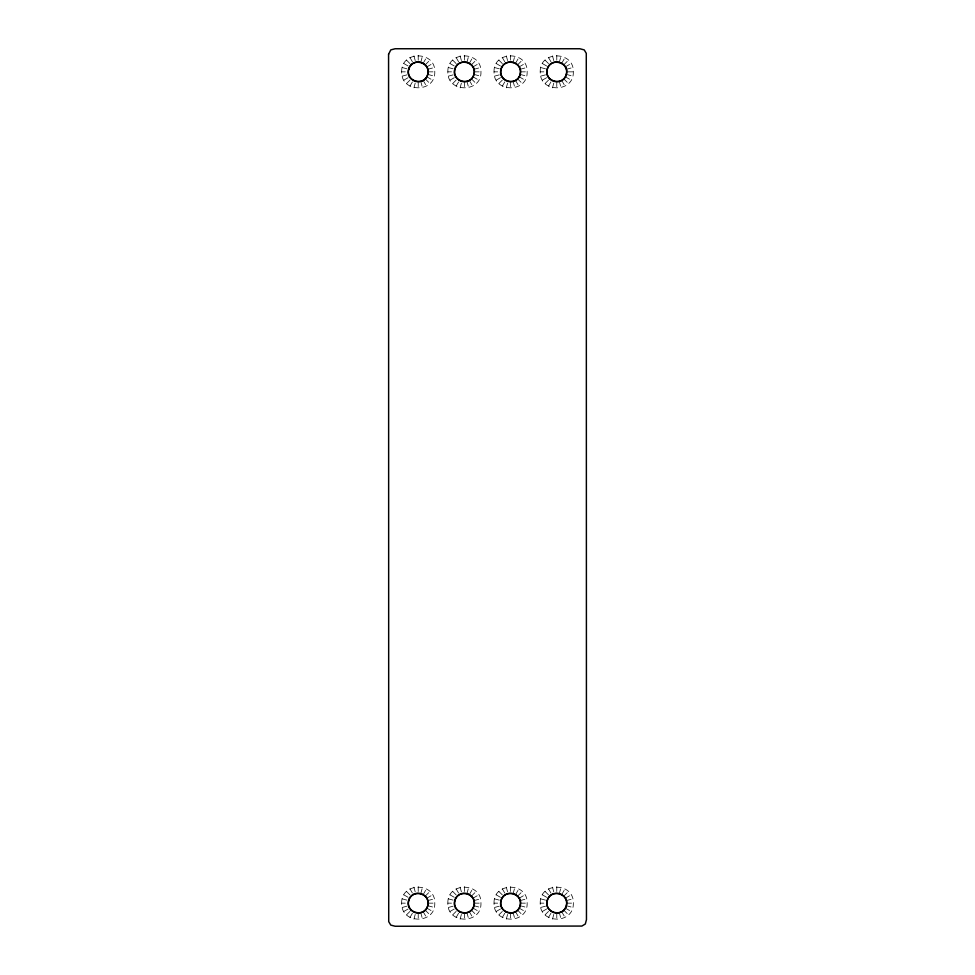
<?xml version="1.0" encoding="UTF-8"?>
<svg xmlns="http://www.w3.org/2000/svg" width="975" height="975" viewBox="0 0 975 975"><rect width="100%" height="100%" fill="white"/><g stroke="black" fill="none" stroke-linecap="round" stroke-linejoin="round"><path stroke-width="0.73" stroke-dasharray="4.88 3.66" d="M401.676 71.845C400.871 50.578 435.581 50.578 434.777 71.845C435.581 93.1 400.871 93.1 401.676 71.845L408.33 71.845M447.854 71.845C447.05 50.578 481.76 50.578 480.955 71.845C481.76 93.1 447.05 93.1 447.854 71.845L454.508 71.845M494.045 71.845C493.24 50.578 527.95 50.578 527.146 71.845C527.95 93.1 493.24 93.1 494.045 71.845L500.699 71.845M401.676 903.155C400.871 881.9 435.581 881.9 434.777 903.155C435.581 924.422 400.871 924.422 401.676 903.155L408.33 903.155M540.223 71.845C539.419 50.578 574.129 50.578 573.324 71.845C574.129 93.1 539.419 93.1 540.223 71.845L546.878 71.845M447.854 903.155C447.05 881.9 481.76 881.9 480.955 903.155C481.76 924.422 447.05 924.422 447.854 903.155L454.508 903.155M494.045 903.155C493.24 881.9 527.95 881.9 527.146 903.155C527.95 924.422 493.24 924.422 494.045 903.155L500.699 903.155M540.223 903.155C539.419 881.9 574.129 881.9 573.324 903.155C574.129 924.422 539.419 924.422 540.223 903.155L546.878 903.155M413.936 87.835L415.667 81.4M420.786 62.278L422.504 55.855M460.127 87.835L461.845 81.4M466.964 62.278L468.695 55.855M506.305 87.835L508.036 81.4M513.155 62.278L514.873 55.855M552.496 87.835L554.214 81.4M559.333 62.278L561.064 55.855M413.936 919.145L415.667 912.722M420.786 893.6L422.504 887.165M460.127 919.145L461.845 912.722M466.964 893.6L468.695 887.165M506.305 919.145L508.036 912.722M513.155 893.6L514.873 887.165M552.496 919.145L554.214 912.722M559.333 893.6L561.064 887.165M409.951 86.178L413.278 80.413M423.174 63.265L426.502 57.513M456.129 86.178L459.457 80.413M469.353 63.265L472.68 57.513M502.32 86.178L505.647 80.413M515.543 63.265L518.871 57.513M548.498 86.178L551.826 80.413M561.722 63.265L565.049 57.513M409.951 917.487L413.278 911.735M423.174 894.587L426.502 888.822M456.129 917.487L459.457 911.735M469.353 894.587L472.68 888.822M502.32 917.487L505.647 911.735M515.543 894.587L518.871 888.822M548.498 917.487L551.826 911.735M561.722 894.587L565.049 888.822M406.514 83.545L411.231 78.841M425.222 64.85L429.926 60.133M452.705 83.545L457.409 78.841M471.4 64.85L476.117 60.133M498.883 83.545L503.6 78.841M517.591 64.85L522.295 60.133M545.074 83.545L549.778 78.841M563.769 64.85L568.486 60.133M406.514 914.867L411.231 910.15M425.222 896.159L429.926 891.455M452.705 914.867L457.409 910.15M471.4 896.159L476.117 891.455M498.883 914.867L503.6 910.15M517.591 896.159L522.295 891.455M545.074 914.867L549.778 910.15M563.769 896.159L568.486 891.455M403.894 80.121L409.658 76.793M426.794 66.897L432.559 63.57M450.072 80.121L455.837 76.793M472.985 66.897L478.737 63.57M496.263 80.121L502.015 76.793M519.163 66.897L524.928 63.57M542.441 80.121L548.206 76.793M565.342 66.897L571.106 63.57M403.894 911.43L409.658 908.103M426.794 898.207L432.559 894.879M450.072 911.43L455.837 908.103M472.985 898.207L478.737 894.879M496.263 911.43L502.015 908.103M519.163 898.207L524.928 894.879M542.441 911.43L548.206 908.103M565.342 898.207L571.106 894.879M402.236 76.123L408.659 74.405M427.781 69.286L434.216 67.555M448.415 76.123L454.85 74.405M473.972 69.286L480.395 67.555M494.605 76.123L501.028 74.405M520.15 69.286L526.585 67.555M540.784 76.123L547.219 74.405M566.341 69.286L572.764 67.555M402.236 907.445L408.659 905.714M427.781 900.595L434.216 898.877M448.415 907.445L454.85 905.714M473.972 900.595L480.395 898.877M494.605 907.445L501.028 905.714M520.15 900.595L526.585 898.877M540.784 907.445L547.219 905.714M566.341 900.595L572.764 898.877M428.122 71.845L434.777 71.845M474.301 71.845L480.955 71.845M520.492 71.845L527.146 71.845M567.998 71.845L573.324 71.845M428.122 903.155L434.777 903.155M474.301 903.155L480.955 903.155M520.492 903.155L527.146 903.155M566.67 903.155L573.324 903.155M540.784 67.555L547.219 69.286M566.341 74.405L572.764 76.123M494.605 67.555L501.028 69.286M520.15 74.405L526.585 76.123M448.415 67.555L454.85 69.286M473.972 74.405L480.395 76.123M402.236 67.555L408.659 69.286M427.781 74.405L434.216 76.123M540.784 898.877L547.219 900.595M566.341 905.714L572.764 907.445M494.605 898.877L501.028 900.595M520.15 905.714L526.585 907.445M448.415 898.877L454.85 900.595M473.972 905.714L480.395 907.445M402.236 898.877L408.659 900.595M427.781 905.714L434.216 907.445M542.441 63.57L548.206 66.897M565.342 76.793L571.106 80.121M496.263 63.57L502.015 66.897M519.163 76.793L524.928 80.121M450.072 63.57L455.837 66.897M472.985 76.793L478.737 80.121M403.894 63.57L409.658 66.897M426.794 76.793L432.559 80.121M542.441 894.879L548.206 898.207M565.342 908.103L571.106 911.43M496.263 894.879L502.015 898.207M519.163 908.103L524.928 911.43M450.072 894.879L455.837 898.207M472.985 908.103L478.737 911.43M403.894 894.879L409.658 898.207M426.794 908.103L432.559 911.43M545.074 60.133L549.778 64.85M563.769 78.841L568.486 83.545M498.883 60.133L503.6 64.85M517.591 78.841L522.295 83.545M452.705 60.133L457.409 64.85M471.4 78.841L476.117 83.545M406.514 60.133L411.231 64.85M425.222 78.841L429.926 83.545M545.074 891.455L549.778 896.159M563.769 910.15L568.486 914.867M498.883 891.455L503.6 896.159M517.591 910.15L522.295 914.867M452.705 891.455L457.409 896.159M471.4 910.15L476.117 914.867M406.514 891.455L411.231 896.159M425.222 910.15L429.926 914.867M548.498 57.513L551.826 63.265M561.722 80.413L565.049 86.178M502.32 57.513L505.647 63.265M515.543 80.413L518.871 86.178M456.129 57.513L459.457 63.265M469.353 80.413L472.68 86.178M409.951 57.513L413.278 63.265M423.174 80.413L426.502 86.178M548.498 888.822L551.826 894.587M561.722 911.735L565.049 917.487M502.32 888.822L505.647 894.587M515.543 911.735L518.871 917.487M456.129 888.822L459.457 894.587M469.353 911.735L472.68 917.487M409.951 888.822L413.278 894.587M423.174 911.735L426.502 917.487M552.496 55.855L554.214 62.278M559.333 81.4L561.064 87.835M506.305 55.855L508.036 62.278M513.155 81.4L514.873 87.835M460.127 55.855L461.845 62.278M466.964 81.4L468.695 87.835M413.936 55.855L415.667 62.278M420.786 81.4L422.504 87.835M552.496 887.165L554.214 893.6M559.333 912.722L561.064 919.145M506.305 887.165L508.036 893.6M513.155 912.722L514.873 919.145M460.127 887.165L461.845 893.6M466.964 912.722L468.695 919.145M413.936 887.165L415.667 893.6M420.786 912.722L422.504 919.145M556.774 55.295L556.774 61.949M556.774 81.742L556.774 88.396M556.774 886.604L556.774 893.258M556.774 913.051L556.774 919.705M510.595 55.295L510.595 61.949M510.595 81.742L510.595 88.396M510.595 886.604L510.595 893.258M510.595 913.051L510.595 919.705M464.405 55.295L464.405 61.949M464.405 81.742L464.405 88.396M464.405 886.604L464.405 893.258M464.405 913.051L464.405 919.705M418.226 55.295L418.226 61.949M418.226 81.742L418.226 88.396M418.226 886.604L418.226 893.258M418.226 913.051L418.226 919.705"/><path stroke-width="1.46" d="M388.574 54.295L388.72 921.668L390.78 925.104L395.131 926.25L581.88 926.067L585.317 924.007L586.462 919.657L586.28 53.332L584.22 49.896L579.869 48.75L395.131 48.75L390.78 49.896L388.574 54.295M408.659 69.286C404.905 81.437 424.954 86.812 427.781 74.405C431.535 62.254 411.487 56.879 408.659 69.286M454.85 69.286C451.096 81.437 471.144 86.812 473.972 74.405C477.726 62.254 457.677 56.879 454.85 69.286M501.028 69.286C497.274 81.437 517.323 86.812 520.15 74.405C523.904 62.254 503.856 56.879 501.028 69.286M408.659 900.595C404.905 912.746 424.954 918.121 427.781 905.714C431.535 893.563 411.487 888.188 408.659 900.595M547.219 69.286C543.465 81.437 563.513 86.812 566.341 74.405C570.095 62.254 550.046 56.879 547.219 69.286M454.85 900.595C451.096 912.746 471.144 918.121 473.972 905.714C477.726 893.563 457.677 888.188 454.85 900.595M501.028 900.595C497.274 912.746 517.323 918.121 520.15 905.714C523.904 893.563 503.856 888.188 501.028 900.595M547.219 900.595C543.465 912.746 563.513 918.121 566.341 905.714C570.095 893.563 550.046 888.188 547.219 900.595M411.231 910.15A9.896 9.896 0 0 0 427.781 905.714A9.896 9.896 0 0 0 415.667 893.6A9.896 9.896 0 0 0 411.231 910.15M459.457 911.735A9.896 9.896 0 0 0 474.301 903.155A9.896 9.896 0 0 0 459.457 894.587A9.896 9.896 0 0 0 459.457 911.735M505.647 911.735A9.896 9.896 0 0 0 520.492 903.155A9.896 9.896 0 0 0 505.647 894.587A9.896 9.896 0 0 0 505.647 911.735M549.778 910.15A9.896 9.896 0 0 0 566.341 905.714A9.896 9.896 0 0 0 554.214 893.6A9.896 9.896 0 0 0 549.778 910.15M413.278 80.413A9.896 9.896 0 0 0 428.122 71.845A9.896 9.896 0 0 0 413.278 63.265A9.896 9.896 0 0 0 413.278 80.413M459.457 80.413A9.896 9.896 0 0 0 474.301 71.845A9.896 9.896 0 0 0 459.457 63.265A9.896 9.896 0 0 0 459.457 80.413M505.647 80.413A9.896 9.896 0 0 0 520.492 71.845A9.896 9.896 0 0 0 505.647 63.265A9.896 9.896 0 0 0 505.647 80.413M549.778 78.841A9.896 9.896 0 0 0 566.341 74.405A9.896 9.896 0 0 0 554.214 62.278A9.896 9.896 0 0 0 549.778 78.841"/></g></svg>
